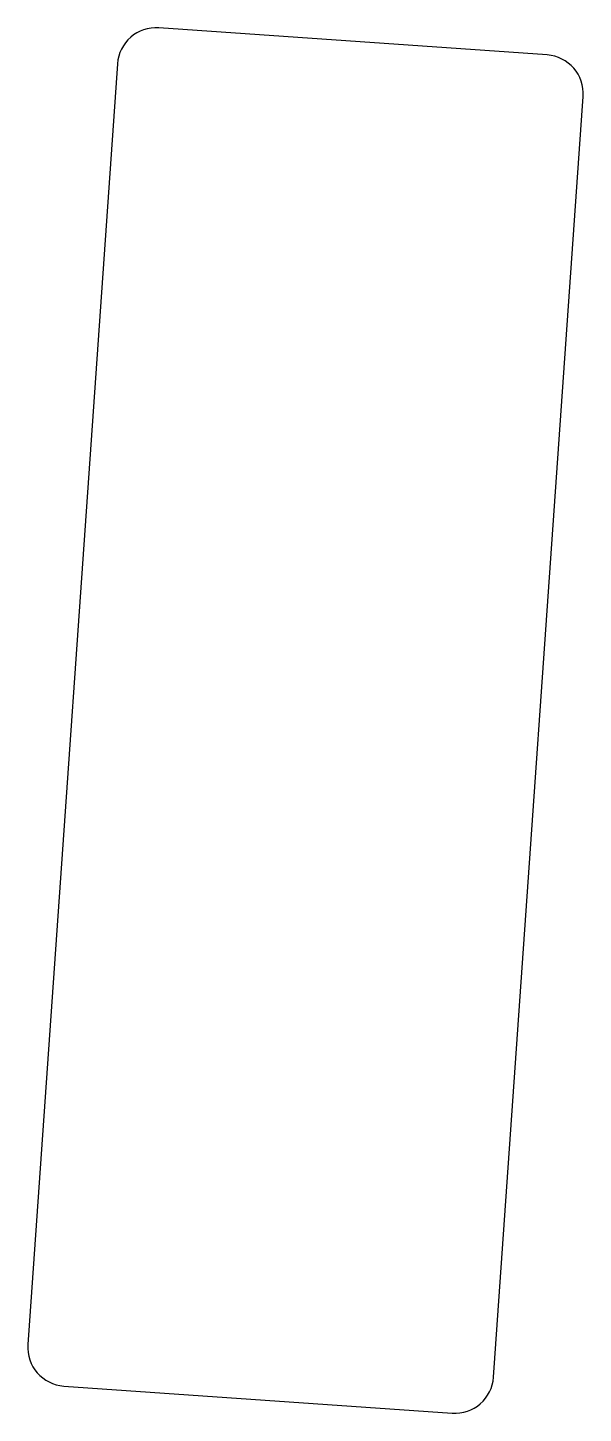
# Model space of a CAD drawing. Header units: millimetres. Extents: x 81 to 109.6, y -29.8 to 41.4.
import ezdxf

# ---------------------------------------------------------------- set-up
doc = ezdxf.new("R2010")
doc.units = ezdxf.units.MM

msp = doc.modelspace()

# ---------------------------------------------------------------- linework, layer by layer
at = {"linetype": 'CONTINUOUS'}
for p, q in [((107.725, 40.038), (87.774, 41.433)), ((85.639, 39.578), (81.035, -26.262)), ((104.977, -27.936), (109.581, 37.904)), ((82.891, -28.396), (102.842, -29.791))]:
    msp.add_line(p, q, dxfattribs=at)
for centre, start, end in [((87.634, 39.438), 86, 176), ((107.586, 38.043), 356, 86), ((83.03, -26.401), 176, 266), ((102.982, -27.796), 266, 356)]:
    msp.add_arc(centre, 2, start, end, dxfattribs=at)

doc.saveas('drawing.dxf')
